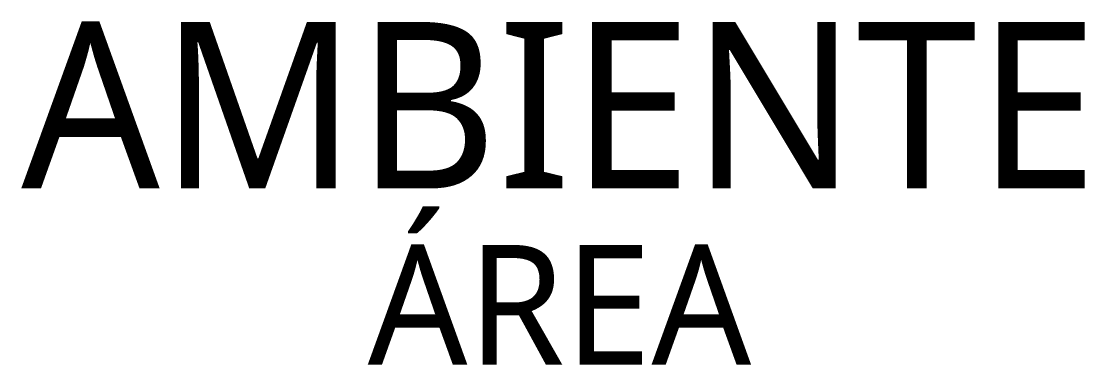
# Model space of a CAD drawing. Header units: centimetres. Extents: x -8.1 to 7.9, y -3.9 to 1.3.
import ezdxf
from ezdxf.enums import TextEntityAlignment as Align

# ---------------------------------------------------------------- set-up
doc = ezdxf.new("R2010")
doc.units = ezdxf.units.CM
doc.layers.add('ATS-Símbolo 2', color=2, linetype='Continuous')
doc.layers.add('ATS-Símbolo 3', color=3, linetype='Continuous')
doc.styles.get("Standard").update_dxf_attribs({"font": 'segoeuil.ttf'})

msp = doc.modelspace()

# ---------------------------------------------------------------- texts
at = {"layer": 'ATS-Símbolo 2', "flags": 8}
msp.add_attdef('ÁREA', text='A=X,XXm²', height=1.8, dxfattribs=at).set_placement((0, -3), align=Align.MIDDLE_CENTER)
at = {"layer": 'ATS-Símbolo 3', "flags": 8}
msp.add_attdef('AMBIENTE', text='AMBIENTE', height=2.5, dxfattribs=at).set_placement((0, 0), align=Align.MIDDLE_CENTER)

doc.saveas('drawing.dxf')
